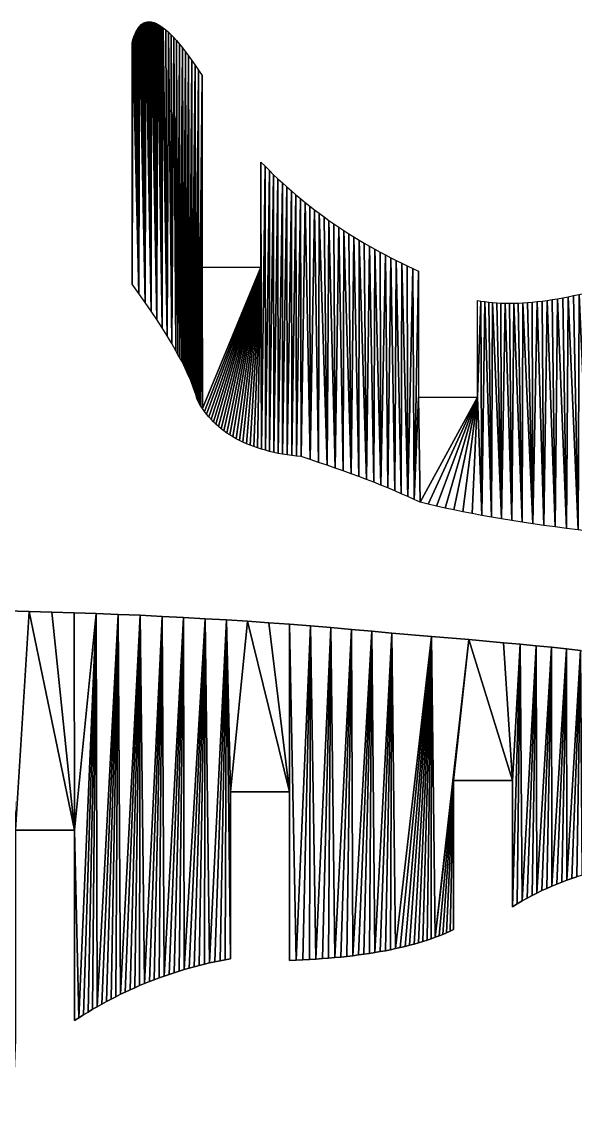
# Model space of a CAD drawing. Extents: x 10 to 917, y 10 to 841.
# Drawn here: x 650.9 to 710.6, y 439.9 to 556.9 of the extents above; entities that cross this region are included whole.
import ezdxf

# ---------------------------------------------------------------- set-up
doc = ezdxf.new("R2010")
doc.units = 0
doc.header["$MEASUREMENT"] = 0
doc.layers.get('0').update_dxf_attribs({"linetype": 'CONTINUOUS'})

msp = doc.modelspace()

# ---------------------------------------------------------------- linework, layer by layer
for p, q in [((663.2, 555.7), (663.26, 555.83)), ((663.26, 555.83), (663.33, 555.95)), ((663.33, 555.95), (663.39, 556.06)), ((663.39, 556.06), (663.46, 556.17)), ((663.46, 556.17), (663.54, 556.27)), ((663.54, 556.27), (663.61, 556.36)), ((663.61, 556.36), (663.69, 556.45)), ((663.69, 556.45), (663.77, 556.53)), ((663.77, 556.53), (663.85, 556.6)), ((663.85, 556.6), (663.93, 556.66)), ((663.93, 556.66), (664.02, 556.71)), ((664.02, 556.71), (664.1, 556.76)), ((664.1, 556.76), (664.19, 556.8)), ((664.19, 556.8), (664.29, 556.83)), ((664.29, 556.83), (664.38, 556.85)), ((664.38, 556.85), (664.48, 556.87)), ((664.48, 556.87), (664.58, 556.88)), ((664.58, 556.88), (664.68, 556.88)), ((664.68, 556.88), (664.78, 556.88)), ((664.78, 556.88), (664.89, 556.86)), ((664.89, 556.86), (664.99, 556.84)), ((664.99, 556.84), (665.1, 556.81)), ((665.1, 556.81), (665.22, 556.78)), ((665.22, 556.78), (665.33, 556.73)), ((665.33, 556.73), (665.45, 556.68)), ((665.45, 556.68), (665.57, 556.62)), ((665.57, 556.62), (665.69, 556.56)), ((665.69, 556.56), (665.81, 556.48)), ((665.81, 556.48), (665.94, 556.4)), ((665.94, 556.4), (666.06, 556.31)), ((666.06, 556.31), (666.19, 556.22)), ((666.19, 556.22), (666.46, 556)), ((666.46, 556), (666.74, 555.76)), ((666.74, 555.76), (667.02, 555.48)), ((662.82, 554.58), (662.91, 554.94)), ((662.91, 554.94), (663.02, 555.26)), ((663.02, 555.26), (663.08, 555.42)), ((663.08, 555.42), (663.14, 555.56)), ((663.14, 555.56), (663.2, 555.7)), ((667.02, 555.48), (667.32, 555.18)), ((667.32, 555.18), (667.62, 554.84)), ((667.62, 554.84), (667.93, 554.47)), ((662.82, 528.61), (662.82, 554.58)), ((667.93, 554.47), (668.25, 554.08)), ((668.25, 554.08), (668.58, 553.65)), ((668.58, 553.65), (668.92, 553.2)), ((668.92, 553.2), (669.27, 552.71)), ((669.27, 552.71), (669.62, 552.19)), ((669.62, 552.19), (669.99, 551.65)), ((669.99, 551.65), (670.36, 551.07)), ((670.36, 551.07), (670.36, 530.43)), ((676.7, 530.43), (676.7, 541.76)), ((676.7, 541.76), (677.16, 541.3)), ((677.16, 541.3), (677.62, 540.84)), ((677.62, 540.84), (678.08, 540.39)), ((678.08, 540.39), (678.55, 539.95)), ((678.55, 539.95), (679.03, 539.51)), ((679.03, 539.51), (679.51, 539.08)), ((679.51, 539.08), (679.99, 538.65)), ((679.99, 538.65), (680.48, 538.23)), ((680.48, 538.23), (680.97, 537.82)), ((680.97, 537.82), (681.47, 537.41)), ((681.47, 537.41), (681.98, 537.01)), ((681.98, 537.01), (682.49, 536.62)), ((682.49, 536.62), (683, 536.23)), ((683, 536.23), (683.52, 535.85)), ((683.52, 535.85), (684.04, 535.47)), ((684.04, 535.47), (684.57, 535.1)), ((684.57, 535.1), (685.1, 534.74)), ((685.1, 534.74), (685.64, 534.38)), ((685.64, 534.38), (686.19, 534.03)), ((686.19, 534.03), (686.73, 533.68)), ((686.73, 533.68), (687.29, 533.34)), ((687.29, 533.34), (687.85, 533.01)), ((687.85, 533.01), (688.41, 532.68)), ((688.41, 532.68), (688.98, 532.36)), ((688.98, 532.36), (689.55, 532.04)), ((689.55, 532.04), (690.13, 531.74)), ((690.13, 531.74), (690.71, 531.43)), ((690.71, 531.43), (691.3, 531.14)), ((670.36, 530.43), (676.7, 530.43)), ((691.3, 531.14), (691.89, 530.85)), ((691.89, 530.85), (692.49, 530.56)), ((692.49, 530.56), (693.09, 530.28)), ((693.09, 530.28), (693.7, 530.01)), ((693.7, 530.01), (693.7, 516.4)), ((663.54, 527.6), (662.82, 528.61)), ((664.23, 526.63), (663.54, 527.6)), ((664.88, 525.68), (664.23, 526.63)), ((700.04, 516.4), (700.04, 526.85)), ((700.04, 526.85), (700.43, 526.78)), ((700.43, 526.78), (700.84, 526.72)), ((700.84, 526.72), (701.26, 526.67)), ((701.26, 526.67), (701.68, 526.62)), ((701.68, 526.62), (702.12, 526.59)), ((702.12, 526.59), (702.56, 526.56)), ((702.56, 526.56), (703.02, 526.55)), ((703.02, 526.55), (703.49, 526.55)), ((703.49, 526.55), (703.96, 526.55)), ((703.96, 526.55), (704.44, 526.56)), ((704.44, 526.56), (704.94, 526.59)), ((704.94, 526.59), (705.44, 526.62)), ((705.44, 526.62), (705.96, 526.67)), ((705.96, 526.67), (706.48, 526.72)), ((706.48, 526.72), (707.01, 526.78)), ((707.01, 526.78), (707.56, 526.85)), ((707.56, 526.85), (708.11, 526.93)), ((708.11, 526.93), (708.67, 527.02)), ((708.67, 527.02), (709.24, 527.13)), ((709.24, 527.13), (709.82, 527.24)), ((709.82, 527.24), (710.41, 527.36)), ((710.41, 527.36), (711.02, 527.49)), ((665.49, 524.77), (664.88, 525.68)), ((666.06, 523.88), (665.49, 524.77)), ((666.6, 523.03), (666.06, 523.88)), ((667.1, 522.21), (666.6, 523.03)), ((667.55, 521.41), (667.1, 522.21)), ((667.77, 521.03), (667.55, 521.41)), ((667.97, 520.65), (667.77, 521.03)), ((668.17, 520.28), (667.97, 520.65)), ((668.35, 519.92), (668.17, 520.28)), ((668.53, 519.56), (668.35, 519.92)), ((668.7, 519.21), (668.53, 519.56)), ((668.85, 518.87), (668.7, 519.21)), ((669, 518.54), (668.85, 518.87)), ((669.14, 518.21), (669, 518.54)), ((669.27, 517.9), (669.14, 518.21)), ((669.38, 517.59), (669.27, 517.9)), ((669.49, 517.28), (669.38, 517.59)), ((669.59, 516.99), (669.49, 517.28)), ((669.68, 516.7), (669.59, 516.99)), ((669.76, 516.42), (669.68, 516.7)), ((669.83, 516.15), (669.76, 516.42)), ((670.01, 515.82), (669.83, 516.15)), ((693.7, 516.4), (700.04, 516.4)), ((670.21, 515.5), (670.01, 515.82)), ((670.41, 515.18), (670.21, 515.5)), ((670.62, 514.88), (670.41, 515.18)), ((670.85, 514.59), (670.62, 514.88)), ((671.08, 514.3), (670.85, 514.59)), ((671.33, 514.03), (671.08, 514.3)), ((671.59, 513.76), (671.33, 514.03)), ((671.86, 513.5), (671.59, 513.76)), ((672.14, 513.25), (671.86, 513.5)), ((672.43, 513.01), (672.14, 513.25)), ((672.73, 512.78), (672.43, 513.01)), ((673.04, 512.55), (672.73, 512.78)), ((673.36, 512.34), (673.04, 512.55)), ((673.7, 512.13), (673.36, 512.34)), ((674.04, 511.94), (673.7, 512.13)), ((674.4, 511.75), (674.04, 511.94)), ((674.77, 511.57), (674.4, 511.75)), ((675.15, 511.4), (674.77, 511.57)), ((675.54, 511.24), (675.15, 511.4)), ((675.94, 511.09), (675.54, 511.24)), ((676.35, 510.95), (675.94, 511.09)), ((676.77, 510.81), (676.35, 510.95)), ((677.2, 510.69), (676.77, 510.81)), ((677.65, 510.57), (677.2, 510.69)), ((678.1, 510.46), (677.65, 510.57)), ((678.57, 510.36), (678.1, 510.46)), ((679.05, 510.28), (678.57, 510.36)), ((679.53, 510.19), (679.05, 510.28)), ((680.03, 510.12), (679.53, 510.19)), ((680.54, 510.06), (680.03, 510.12)), ((681.06, 510.01), (680.54, 510.06)), ((682.01, 509.7), (681.06, 510.01)), ((682.93, 509.39), (682.01, 509.7)), ((683.84, 509.09), (682.93, 509.39)), ((684.73, 508.78), (683.84, 509.09)), ((685.59, 508.47), (684.73, 508.78)), ((686.44, 508.16), (685.59, 508.47)), ((687.27, 507.86), (686.44, 508.16)), ((688.08, 507.55), (687.27, 507.86)), ((688.87, 507.24), (688.08, 507.55)), ((689.64, 506.94), (688.87, 507.24)), ((690.4, 506.63), (689.64, 506.94)), ((691.13, 506.32), (690.4, 506.63)), ((691.84, 506.01), (691.13, 506.32)), ((692.54, 505.71), (691.84, 506.01)), ((693.21, 505.4), (692.54, 505.71)), ((693.87, 505.09), (693.21, 505.4)), ((694.74, 504.88), (693.87, 505.09)), ((695.64, 504.67), (694.74, 504.88)), ((696.57, 504.47), (695.64, 504.67)), ((697.52, 504.27), (696.57, 504.47)), ((698.49, 504.07), (697.52, 504.27)), ((699.49, 503.87), (698.49, 504.07)), ((700.52, 503.68), (699.49, 503.87)), ((701.57, 503.49), (700.52, 503.68)), ((702.64, 503.31), (701.57, 503.49)), ((703.75, 503.13), (702.64, 503.31)), ((704.87, 502.95), (703.75, 503.13)), ((706.03, 502.77), (704.87, 502.95)), ((707.2, 502.6), (706.03, 502.77)), ((708.41, 502.44), (707.2, 502.6)), ((709.64, 502.27), (708.41, 502.44)), ((710.89, 502.11), (709.64, 502.27)), ((651.73, 493.33), (649.29, 493.39)), ((654.16, 493.26), (651.73, 493.33)), ((656.57, 493.19), (654.16, 493.26)), ((658.96, 493.1), (656.57, 493.19)), ((661.34, 493.01), (658.96, 493.1)), ((663.7, 492.91), (661.34, 493.01)), ((666.05, 492.79), (663.7, 492.91)), ((668.38, 492.67), (666.05, 492.79)), ((670.7, 492.54), (668.38, 492.67)), ((673, 492.41), (670.7, 492.54)), ((675.28, 492.26), (673, 492.41)), ((677.55, 492.1), (675.28, 492.26)), ((679.8, 491.94), (677.55, 492.1)), ((682.04, 491.77), (679.8, 491.94)), ((684.26, 491.58), (682.04, 491.77)), ((686.47, 491.39), (684.26, 491.58)), ((688.65, 491.19), (686.47, 491.39)), ((690.83, 490.98), (688.65, 491.19)), ((695.1, 490.63), (690.83, 490.98)), ((699.11, 490.29), (695.1, 490.63)), ((702.87, 489.95), (699.11, 490.29)), ((704.66, 489.79), (702.87, 489.95)), ((706.38, 489.62), (704.66, 489.79)), ((708.03, 489.46), (706.38, 489.62)), ((709.63, 489.29), (708.03, 489.46)), ((711.16, 489.13), (709.63, 489.29)), ((697.47, 475.11), (703.81, 475.11)), ((697.47, 459.04), (697.47, 475.11)), ((703.81, 475.11), (703.81, 461.5)), ((673.43, 473.88), (679.78, 473.88)), ((673.43, 455.89), (673.43, 473.88)), ((679.78, 473.88), (679.78, 455.71)), ((650.27, 469.75), (656.62, 469.75)), ((656.62, 469.75), (656.61, 449.22)), ((709.69, 464.35), (710.23, 464.54)), ((710.23, 464.54), (710.77, 464.72)), ((707, 463.23), (707.53, 463.48)), ((707.53, 463.48), (708.07, 463.72)), ((708.07, 463.72), (708.61, 463.94)), ((708.61, 463.94), (709.15, 464.15)), ((709.15, 464.15), (709.69, 464.35)), ((704.87, 462.12), (705.4, 462.42)), ((705.4, 462.42), (705.93, 462.7)), ((705.93, 462.7), (706.46, 462.97)), ((706.46, 462.97), (707, 463.23)), ((703.81, 461.5), (704.34, 461.82)), ((704.34, 461.82), (704.87, 462.12)), ((696.32, 458.52), (696.72, 458.69)), ((696.72, 458.69), (697.1, 458.87)), ((697.1, 458.87), (697.47, 459.04)), ((692.74, 457.34), (693.23, 457.47)), ((693.23, 457.47), (693.71, 457.61)), ((693.71, 457.61), (694.17, 457.75)), ((694.17, 457.75), (694.63, 457.9)), ((694.63, 457.9), (695.07, 458.05)), ((695.07, 458.05), (695.5, 458.2)), ((695.5, 458.2), (695.92, 458.36)), ((695.92, 458.36), (696.32, 458.52)), ((686.6, 456.22), (687.21, 456.3)), ((687.21, 456.3), (687.82, 456.39)), ((687.82, 456.39), (688.41, 456.47)), ((688.41, 456.47), (689, 456.56)), ((689, 456.56), (689.57, 456.66)), ((689.57, 456.66), (690.13, 456.76)), ((690.13, 456.76), (690.67, 456.87)), ((690.67, 456.87), (691.21, 456.98)), ((691.21, 456.98), (691.73, 457.1)), ((691.73, 457.1), (692.24, 457.22)), ((692.24, 457.22), (692.74, 457.34)), ((669.52, 455.03), (670.07, 455.17)), ((670.07, 455.17), (670.63, 455.31)), ((670.63, 455.31), (671.18, 455.44)), ((671.18, 455.44), (671.74, 455.56)), ((671.74, 455.56), (672.3, 455.67)), ((672.3, 455.67), (672.87, 455.78)), ((672.87, 455.78), (673.43, 455.89)), ((679.78, 455.71), (680.51, 455.74)), ((680.51, 455.74), (681.23, 455.77)), ((681.23, 455.77), (681.94, 455.81)), ((681.94, 455.81), (682.64, 455.86)), ((682.64, 455.86), (683.33, 455.91)), ((683.33, 455.91), (684.01, 455.96)), ((684.01, 455.96), (684.67, 456.02)), ((684.67, 456.02), (685.33, 456.08)), ((685.33, 456.08), (685.97, 456.15)), ((685.97, 456.15), (686.6, 456.22)), ((665.74, 453.83), (666.27, 454.02)), ((666.27, 454.02), (666.81, 454.21)), ((666.81, 454.21), (667.35, 454.39)), ((667.35, 454.39), (667.89, 454.56)), ((667.89, 454.56), (668.43, 454.72)), ((668.43, 454.72), (668.98, 454.88)), ((668.98, 454.88), (669.52, 455.03)), ((663.12, 452.77), (663.64, 453)), ((663.64, 453), (664.16, 453.22)), ((664.16, 453.22), (664.69, 453.43)), ((664.69, 453.43), (665.21, 453.63)), ((665.21, 453.63), (665.74, 453.83)), ((660.57, 451.54), (661.07, 451.8)), ((661.07, 451.8), (661.58, 452.06)), ((661.58, 452.06), (662.09, 452.3)), ((662.09, 452.3), (662.6, 452.54)), ((662.6, 452.54), (663.12, 452.77)), ((658.57, 450.44), (659.06, 450.72)), ((659.06, 450.72), (659.56, 451)), ((659.56, 451), (660.06, 451.28)), ((660.06, 451.28), (660.57, 451.54)), ((656.61, 449.22), (657.1, 449.53)), ((657.1, 449.53), (657.59, 449.84)), ((657.59, 449.84), (658.08, 450.14)), ((658.08, 450.14), (658.57, 450.44))]:
    msp.add_line(p, q)

# ---------------------------------------------------------------- meshes
mesh = msp.add_polyface()
corners = [(662.91, 554.94), (662.82, 528.61), (662.82, 554.58), (663.54, 527.6), (663.02, 555.26), (663.08, 555.42), (663.14, 555.56), (663.2, 555.7), (663.26, 555.83), (663.33, 555.95), (663.39, 556.06), (663.46, 556.17), (663.54, 556.27), (663.61, 556.36), (664.23, 526.63), (663.69, 556.45), (663.77, 556.53), (663.85, 556.6), (663.93, 556.66), (664.02, 556.71), (664.1, 556.76), (664.19, 556.8), (664.29, 556.83), (664.88, 525.68), (664.38, 556.85), (664.48, 556.87), (664.58, 556.88), (664.68, 556.88), (664.78, 556.88), (664.89, 556.86), (665.49, 524.77), (664.99, 556.84), (665.1, 556.81), (665.22, 556.78), (665.33, 556.73), (665.45, 556.68), (665.57, 556.62), (666.06, 523.88), (665.69, 556.56), (665.81, 556.48), (665.94, 556.4), (666.06, 556.31), (666.6, 523.03), (666.19, 556.22), (666.46, 556), (666.74, 555.76), (667.1, 522.21), (667.02, 555.48), (667.32, 555.18), (667.55, 521.41), (667.62, 554.84), (667.77, 521.03), (667.93, 554.47), (667.97, 520.65), (668.25, 554.08), (668.17, 520.28), (668.35, 519.92), (668.58, 553.65), (668.7, 519.21), (668.92, 553.2), (669, 518.54), (669.27, 552.71), (669.27, 517.9), (669.62, 552.19), (669.68, 516.7), (669.99, 551.65), (670.01, 515.82), (670.36, 551.07), (670.21, 515.5), (670.36, 530.43)]
mesh.append_faces([[corners[k] for k in face] for face in [(0, 1, 2)]], dxfattribs={"vtx0": -1})
mesh.append_faces([[corners[k] for k in face] for face in [(1, 0, 3), (3, 13, 14), (14, 22, 23), (23, 29, 30), (30, 36, 37), (37, 41, 42), (42, 45, 46), (46, 48, 49), (49, 50, 51), (51, 52, 53), (53, 54, 55), (55, 54, 56)]], dxfattribs={"vtx0": -1, "vtx1": -1})
mesh.append_faces([[corners[k] for k in face] for face in [(3, 0, 4), (3, 4, 5), (3, 5, 6), (3, 6, 7), (3, 7, 8), (3, 8, 9), (3, 9, 10), (3, 10, 11), (3, 11, 12), (3, 12, 13), (14, 13, 15), (14, 15, 16), (14, 16, 17), (14, 17, 18), (14, 18, 19), (14, 19, 20), (14, 20, 21), (14, 21, 22), (23, 22, 24), (23, 24, 25), (23, 25, 26), (23, 26, 27), (23, 27, 28), (23, 28, 29), (30, 29, 31), (30, 31, 32), (30, 32, 33), (30, 33, 34), (30, 34, 35), (30, 35, 36), (37, 36, 38), (37, 38, 39), (37, 39, 40), (37, 40, 41), (42, 41, 43), (42, 43, 44), (42, 44, 45), (46, 45, 47), (46, 47, 48), (49, 48, 50), (51, 50, 52), (53, 52, 54), (56, 54, 57), (58, 57, 59), (60, 59, 61), (62, 61, 63), (64, 63, 65), (66, 65, 67), (68, 67, 69)]], dxfattribs={"vtx0": -1, "vtx2": -1})
mesh = msp.add_polyface()
corners = [(668.35, 519.92), (668.58, 553.65), (668.53, 519.56), (668.7, 519.21), (668.92, 553.2), (668.85, 518.87), (669, 518.54), (669.27, 552.71), (669.14, 518.21), (669.27, 517.9), (669.62, 552.19), (669.38, 517.59), (669.49, 517.28), (669.59, 516.99), (669.68, 516.7), (669.99, 551.65), (669.76, 516.42), (669.83, 516.15), (670.01, 515.82), (670.36, 551.07), (670.21, 515.5), (670.36, 530.43), (670.41, 515.18), (676.7, 530.43), (670.62, 514.88), (670.85, 514.59), (671.08, 514.3), (671.33, 514.03), (671.59, 513.76), (671.86, 513.5), (672.14, 513.25), (672.43, 513.01), (672.73, 512.78), (673.04, 512.55), (673.36, 512.34), (673.7, 512.13), (674.04, 511.94), (674.4, 511.75), (674.77, 511.57), (675.15, 511.4), (675.54, 511.24), (675.94, 511.09), (676.35, 510.95), (676.77, 510.81), (676.7, 541.76), (677.16, 541.3), (677.2, 510.69), (677.62, 540.84), (677.65, 510.57), (678.08, 540.39), (678.1, 510.46), (678.55, 539.95), (678.57, 510.36), (679.03, 539.51), (679.05, 510.28), (679.51, 539.08), (679.53, 510.19), (679.99, 538.65), (680.03, 510.12), (680.48, 538.23), (680.54, 510.06), (680.97, 537.82), (681.06, 510.01), (681.47, 537.41), (682.01, 509.7), (681.98, 537.01), (682.49, 536.62), (682.93, 509.39), (683, 536.23), (683.84, 509.09)]
mesh.append_faces([[corners[k] for k in face] for face in [(0, 1, 2), (2, 1, 3), (3, 4, 5), (5, 4, 6), (6, 7, 8), (8, 7, 9), (9, 10, 11), (11, 10, 12), (12, 10, 13), (13, 10, 14), (14, 15, 16), (16, 15, 17), (17, 15, 18), (18, 19, 20), (22, 23, 24), (24, 23, 25), (25, 23, 26), (26, 23, 27), (27, 23, 28), (28, 23, 29), (29, 23, 30), (30, 23, 31), (31, 23, 32), (32, 23, 33), (33, 23, 34), (34, 23, 35), (35, 23, 36), (36, 23, 37), (37, 23, 38), (38, 23, 39), (39, 23, 40), (40, 23, 41), (41, 23, 42), (42, 23, 43), (43, 45, 46), (46, 47, 48), (48, 49, 50), (50, 51, 52), (52, 53, 54), (54, 55, 56), (56, 57, 58), (58, 59, 60), (60, 61, 62), (62, 63, 64), (64, 66, 67), (67, 68, 69)]], dxfattribs={"vtx0": -1, "vtx1": -1})
mesh.append_faces([[corners[k] for k in face] for face in [(21, 22, 20), (22, 21, 23), (43, 23, 44), (43, 44, 45), (46, 45, 47), (48, 47, 49), (50, 49, 51), (52, 51, 53), (54, 53, 55), (56, 55, 57), (58, 57, 59), (60, 59, 61), (62, 61, 63), (64, 63, 65), (64, 65, 66), (67, 66, 68)]], dxfattribs={"vtx0": -1, "vtx2": -1})
mesh = msp.add_polyface()
corners = [(700.43, 526.78), (700.04, 516.4), (700.04, 526.85), (683.84, 509.09), (683, 536.23), (683.52, 535.85), (684.04, 535.47), (684.73, 508.78), (684.57, 535.1), (685.1, 534.74), (685.59, 508.47), (685.64, 534.38), (686.44, 508.16), (686.19, 534.03), (686.73, 533.68), (687.27, 507.86), (687.29, 533.34), (688.08, 507.55), (687.85, 533.01), (688.41, 532.68), (688.87, 507.24), (688.98, 532.36), (689.64, 506.94), (689.55, 532.04), (690.13, 531.74), (690.4, 506.63), (690.71, 531.43), (691.13, 506.32), (691.3, 531.14), (691.84, 506.01), (691.89, 530.85), (692.54, 505.71), (692.49, 530.56), (693.09, 530.28), (693.21, 505.4), (693.7, 530.01), (693.7, 516.4), (693.87, 505.09), (694.74, 504.88), (695.64, 504.67), (696.57, 504.47), (697.52, 504.27), (698.49, 504.07), (699.49, 503.87), (700.52, 503.68), (700.84, 526.72), (701.57, 503.49), (701.26, 526.67), (701.68, 526.62), (702.64, 503.31), (702.12, 526.59), (702.56, 526.56), (703.02, 526.55), (703.75, 503.13), (703.49, 526.55), (703.96, 526.55), (704.87, 502.95), (704.44, 526.56), (704.94, 526.59), (706.03, 502.77), (705.44, 526.62), (705.96, 526.67), (706.48, 526.72), (707.2, 502.6)]
mesh.append_faces([[corners[k] for k in face] for face in [(0, 1, 2)]], dxfattribs={"vtx0": -1})
mesh.append_faces([[corners[k] for k in face] for face in [(3, 6, 7), (7, 9, 10), (10, 11, 12), (12, 14, 15), (15, 16, 17), (17, 19, 20), (20, 21, 22), (22, 24, 25), (25, 26, 27), (27, 28, 29), (29, 30, 31), (31, 33, 34), (34, 36, 37), (37, 1, 38), (38, 1, 39), (39, 1, 40), (40, 1, 41), (41, 1, 42), (42, 1, 43), (43, 1, 44), (44, 45, 46), (46, 48, 49), (49, 52, 53), (53, 55, 56), (56, 58, 59), (59, 62, 63)]], dxfattribs={"vtx0": -1, "vtx1": -1})
mesh.append_faces([[corners[k] for k in face] for face in [(44, 1, 0)]], dxfattribs={"vtx0": -1, "vtx1": -1, "vtx2": -1})
mesh.append_faces([[corners[k] for k in face] for face in [(3, 4, 5), (3, 5, 6), (7, 6, 8), (7, 8, 9), (10, 9, 11), (12, 11, 13), (12, 13, 14), (15, 14, 16), (17, 16, 18), (17, 18, 19), (20, 19, 21), (22, 21, 23), (22, 23, 24), (25, 24, 26), (27, 26, 28), (29, 28, 30), (31, 30, 32), (31, 32, 33), (34, 33, 35), (34, 35, 36), (37, 36, 1), (44, 0, 45), (46, 45, 47), (46, 47, 48), (49, 48, 50), (49, 50, 51), (49, 51, 52), (53, 52, 54), (53, 54, 55), (56, 55, 57), (56, 57, 58), (59, 58, 60), (59, 60, 61), (59, 61, 62)]], dxfattribs={"vtx0": -1, "vtx2": -1})
mesh = msp.add_polyface()
corners = [(707.2, 502.6), (706.48, 526.72), (707.01, 526.78), (707.56, 526.85), (708.41, 502.44), (708.11, 526.93), (708.67, 527.02), (709.64, 502.27), (709.24, 527.13), (709.82, 527.24), (710.89, 502.11), (710.41, 527.36), (711.02, 527.49), (712.17, 501.95), (711.63, 527.62), (712.25, 527.77), (713.47, 501.8), (712.88, 527.93), (713.52, 528.1), (714.8, 501.65), (714.17, 528.28), (714.82, 528.46), (716.16, 501.5), (715.49, 528.66), (716.17, 528.87), (717.54, 501.36), (716.86, 529.08), (717.56, 529.31), (717.56, 516.57), (718.95, 501.22), (723.9, 516.57), (720.38, 501.08), (721.83, 500.95), (723.32, 500.82), (724.82, 500.69), (723.9, 532.47), (724.31, 532.71), (724.73, 532.94), (725.16, 533.16), (726.36, 500.57), (725.6, 533.37), (726.05, 533.57), (726.51, 533.76), (727.91, 500.45), (726.98, 533.94), (727.46, 534.11), (727.94, 534.27), (729.5, 500.33), (728.44, 534.42), (728.94, 534.56), (729.45, 534.69), (729.97, 534.81), (731.11, 500.22), (730.5, 534.91), (731.04, 535.01), (731.59, 535.1), (732.74, 500.11), (732.15, 535.18), (732.72, 535.24), (733.29, 535.3), (734.4, 500), (733.88, 535.35), (734.47, 535.38), (737.49, 499.79), (735.07, 535.41)]
mesh.append_faces([[corners[k] for k in face] for face in [(0, 3, 4), (4, 6, 7), (7, 9, 10), (10, 12, 13), (13, 15, 16), (16, 18, 19), (19, 21, 22), (22, 24, 25), (25, 28, 29), (29, 30, 31), (31, 30, 32), (32, 30, 33), (33, 30, 34), (34, 38, 39), (39, 42, 43), (43, 46, 47), (47, 51, 52), (52, 55, 56), (56, 59, 60), (60, 62, 63)]], dxfattribs={"vtx0": -1, "vtx1": -1})
mesh.append_faces([[corners[k] for k in face] for face in [(0, 1, 2), (0, 2, 3), (4, 3, 5), (4, 5, 6), (7, 6, 8), (7, 8, 9), (10, 9, 11), (10, 11, 12), (13, 12, 14), (13, 14, 15), (16, 15, 17), (16, 17, 18), (19, 18, 20), (19, 20, 21), (22, 21, 23), (22, 23, 24), (25, 24, 26), (25, 26, 27), (25, 27, 28), (29, 28, 30), (34, 30, 35), (34, 35, 36), (34, 36, 37), (34, 37, 38), (39, 38, 40), (39, 40, 41), (39, 41, 42), (43, 42, 44), (43, 44, 45), (43, 45, 46), (47, 46, 48), (47, 48, 49), (47, 49, 50), (47, 50, 51), (52, 51, 53), (52, 53, 54), (52, 54, 55), (56, 55, 57), (56, 57, 58), (56, 58, 59), (60, 59, 61), (60, 61, 62), (63, 62, 64)]], dxfattribs={"vtx0": -1, "vtx2": -1})
mesh = msp.add_polyface()
corners = [(627.22, 427.17), (629.19, 493.53), (627.76, 427.43), (628.3, 427.7), (628.84, 427.97), (629.38, 428.25), (631.76, 493.54), (629.92, 428.53), (630.45, 428.82), (630.99, 429.11), (631.52, 429.41), (632.05, 429.71), (634.31, 493.55), (632.58, 430.02), (633.11, 430.33), (633.63, 430.65), (634.16, 430.97), (634.68, 431.29), (636.85, 493.54), (635.2, 431.62), (635.72, 431.96), (636.24, 432.3), (636.76, 432.65), (637.27, 433), (639.37, 493.53), (637.79, 433.35), (638.3, 433.71), (638.81, 434.07), (639.32, 434.44), (639.82, 434.82), (641.87, 493.51), (640.33, 435.2), (640.83, 435.58), (641.34, 435.97), (641.84, 436.36), (642.34, 436.76), (644.36, 493.48), (642.84, 437.16), (643.33, 437.57), (643.83, 437.98), (644.32, 438.4), (650.12, 443.78), (650.27, 469.75), (650.27, 447.11), (657.1, 449.53), (656.61, 449.22), (656.62, 469.75)]
mesh.append_faces([[corners[k] for k in face] for face in [(41, 42, 43)]], dxfattribs={"vtx0": -1})
mesh.append_faces([[corners[k] for k in face] for face in [(0, 1, 2), (2, 1, 3), (3, 1, 4), (4, 1, 5), (5, 6, 7), (7, 6, 8), (8, 6, 9), (9, 6, 10), (10, 6, 11), (11, 12, 13), (13, 12, 14), (14, 12, 15), (15, 12, 16), (16, 12, 17), (17, 18, 19), (19, 18, 20), (20, 18, 21), (21, 18, 22), (22, 18, 23), (23, 24, 25), (25, 24, 26), (26, 24, 27), (27, 24, 28), (28, 24, 29), (29, 30, 31), (31, 30, 32), (32, 30, 33), (33, 30, 34), (34, 30, 35), (35, 36, 37), (37, 36, 38), (38, 36, 39), (39, 36, 40)]], dxfattribs={"vtx0": -1, "vtx1": -1})
mesh.append_faces([[corners[k] for k in face] for face in [(44, 45, 46)]], dxfattribs={"vtx2": -1})
mesh = msp.add_polyface()
corners = [(645.79, 439.68), (646.83, 493.44), (646.28, 440.11), (646.77, 440.56), (647.25, 441), (649.29, 493.39), (648.21, 441.91), (649.17, 442.83), (650.12, 443.78), (650.27, 469.75), (651.73, 493.33), (656.62, 469.75), (654.16, 493.26), (656.57, 493.19), (658.96, 493.1), (657.1, 449.53), (657.59, 449.84), (658.08, 450.14), (658.57, 450.44), (659.06, 450.72), (661.34, 493.01), (659.56, 451), (660.06, 451.28), (660.57, 451.54), (661.07, 451.8), (661.58, 452.06), (663.7, 492.91), (662.09, 452.3), (662.6, 452.54), (663.12, 452.77), (663.64, 453), (664.16, 453.22), (666.05, 492.79), (664.69, 453.43), (665.21, 453.63), (665.74, 453.83), (666.27, 454.02)]
mesh.append_faces([[corners[k] for k in face] for face in [(0, 1, 2), (2, 1, 3), (3, 1, 4), (4, 5, 6), (6, 5, 7), (7, 5, 8), (9, 10, 11), (15, 14, 16), (16, 14, 17), (17, 14, 18), (18, 14, 19), (19, 20, 21), (21, 20, 22), (22, 20, 23), (23, 20, 24), (24, 20, 25), (25, 26, 27), (27, 26, 28), (28, 26, 29), (29, 26, 30), (30, 26, 31), (31, 32, 33), (33, 32, 34), (34, 32, 35), (35, 32, 36)]], dxfattribs={"vtx0": -1, "vtx1": -1})
mesh.append_faces([[corners[k] for k in face] for face in [(8, 5, 9), (11, 14, 15)]], dxfattribs={"vtx0": -1, "vtx1": -1, "vtx2": -1})
mesh.append_faces([[corners[k] for k in face] for face in [(4, 1, 5), (9, 5, 10), (11, 10, 12), (11, 12, 13), (11, 13, 14), (19, 14, 20), (25, 20, 26), (31, 26, 32)]], dxfattribs={"vtx0": -1, "vtx2": -1})
mesh = msp.add_polyface()
corners = [(675.28, 492.26), (673.43, 473.88), (673, 492.41), (679.78, 473.88), (677.55, 492.1), (679.8, 491.94), (679.78, 455.71), (680.51, 455.74), (682.04, 491.77), (681.23, 455.77), (681.94, 455.81), (682.64, 455.86), (684.26, 491.58), (683.33, 455.91), (684.01, 455.96), (684.67, 456.02), (686.47, 491.39), (685.33, 456.08), (685.97, 456.15), (686.6, 456.22), (666.27, 454.02), (666.05, 492.79), (668.38, 492.67), (666.81, 454.21), (667.35, 454.39), (667.89, 454.56), (668.43, 454.72), (670.7, 492.54), (668.98, 454.88), (669.52, 455.03), (670.07, 455.17), (670.63, 455.31), (671.18, 455.44), (671.74, 455.56), (672.3, 455.67), (672.87, 455.78), (673.43, 455.89)]
mesh.append_faces([[corners[k] for k in face] for face in [(0, 1, 2), (1, 0, 3), (3, 5, 6), (6, 5, 7), (7, 8, 9), (9, 8, 10), (10, 8, 11), (11, 12, 13), (13, 12, 14), (14, 12, 15), (15, 16, 17), (17, 16, 18), (18, 16, 19), (20, 22, 23), (23, 22, 24), (24, 22, 25), (25, 22, 26), (26, 27, 28), (28, 27, 29), (29, 27, 30), (30, 27, 31), (31, 27, 32), (32, 2, 33), (33, 2, 34), (34, 2, 35), (35, 2, 36), (36, 2, 1)]], dxfattribs={"vtx0": -1, "vtx1": -1})
mesh.append_faces([[corners[k] for k in face] for face in [(3, 0, 4), (3, 4, 5), (7, 5, 8), (11, 8, 12), (15, 12, 16), (20, 21, 22), (26, 22, 27), (32, 27, 2)]], dxfattribs={"vtx0": -1, "vtx2": -1})
mesh = msp.add_polyface()
corners = [(686.6, 456.22), (686.47, 491.39), (688.65, 491.19), (687.21, 456.3), (687.82, 456.39), (688.41, 456.47), (689, 456.56), (690.83, 490.98), (689.57, 456.66), (690.13, 456.76), (690.67, 456.87), (691.21, 456.98), (695.1, 490.63), (691.73, 457.1), (692.24, 457.22), (692.74, 457.34), (693.23, 457.47), (693.71, 457.61), (694.17, 457.75), (694.63, 457.9), (695.07, 458.05), (695.5, 458.2), (699.11, 490.29), (697.47, 475.11), (695.92, 458.36), (696.32, 458.52), (696.72, 458.69), (697.1, 458.87), (697.47, 459.04), (703.81, 475.11), (702.87, 489.95), (704.66, 489.79), (703.81, 461.5), (704.34, 461.82), (704.87, 462.12), (706.38, 489.62), (705.4, 462.42)]
mesh.append_faces([[corners[k] for k in face] for face in [(27, 23, 28)]], dxfattribs={"vtx0": -1})
mesh.append_faces([[corners[k] for k in face] for face in [(0, 2, 3), (3, 2, 4), (4, 2, 5), (5, 2, 6), (6, 7, 8), (8, 7, 9), (9, 7, 10), (10, 7, 11), (11, 12, 13), (13, 12, 14), (14, 12, 15), (15, 12, 16), (16, 12, 17), (17, 12, 18), (18, 12, 19), (19, 12, 20), (20, 12, 21), (21, 23, 24), (24, 23, 25), (25, 23, 26), (26, 23, 27), (23, 22, 29), (29, 31, 32), (32, 31, 33), (33, 31, 34), (34, 35, 36)]], dxfattribs={"vtx0": -1, "vtx1": -1})
mesh.append_faces([[corners[k] for k in face] for face in [(21, 22, 23)]], dxfattribs={"vtx0": -1, "vtx1": -1, "vtx2": -1})
mesh.append_faces([[corners[k] for k in face] for face in [(0, 1, 2), (6, 2, 7), (11, 7, 12), (21, 12, 22), (29, 22, 30), (29, 30, 31), (34, 31, 35)]], dxfattribs={"vtx0": -1, "vtx2": -1})
mesh = msp.add_polyface()
corners = [(705.4, 462.42), (706.38, 489.62), (705.93, 462.7), (706.46, 462.97), (708.03, 489.46), (707, 463.23), (707.53, 463.48), (708.07, 463.72), (709.63, 489.29), (708.61, 463.94), (709.15, 464.15), (709.69, 464.35), (711.16, 489.13), (710.23, 464.54), (710.77, 464.72), (711.32, 464.89), (712.62, 488.97), (711.86, 465.04), (712.41, 465.19), (712.96, 465.32), (714.02, 488.82), (713.51, 465.44), (714.06, 465.54), (715.36, 488.66), (714.61, 465.64), (715.16, 465.73), (715.72, 465.8), (716.64, 488.5), (716.27, 465.86), (716.83, 465.91), (717.85, 488.35), (717.39, 465.95), (717.95, 465.97), (719, 488.2), (718.51, 465.99), (719.07, 465.99), (720.08, 488.04)]
mesh.append_faces([[corners[k] for k in face] for face in [(0, 1, 2), (2, 1, 3), (3, 4, 5), (5, 4, 6), (6, 4, 7), (7, 8, 9), (9, 8, 10), (10, 8, 11), (11, 12, 13), (13, 12, 14), (14, 12, 15), (15, 16, 17), (17, 16, 18), (18, 16, 19), (19, 20, 21), (21, 20, 22), (22, 23, 24), (24, 23, 25), (25, 23, 26), (26, 27, 28), (28, 27, 29), (29, 30, 31), (31, 30, 32), (32, 33, 34), (34, 33, 35)]], dxfattribs={"vtx0": -1, "vtx1": -1})
mesh.append_faces([[corners[k] for k in face] for face in [(3, 1, 4), (7, 4, 8), (11, 8, 12), (15, 12, 16), (19, 16, 20), (22, 20, 23), (26, 23, 27), (29, 27, 30), (32, 30, 33), (35, 33, 36)]], dxfattribs={"vtx0": -1, "vtx2": -1})

doc.saveas('drawing.dxf')
